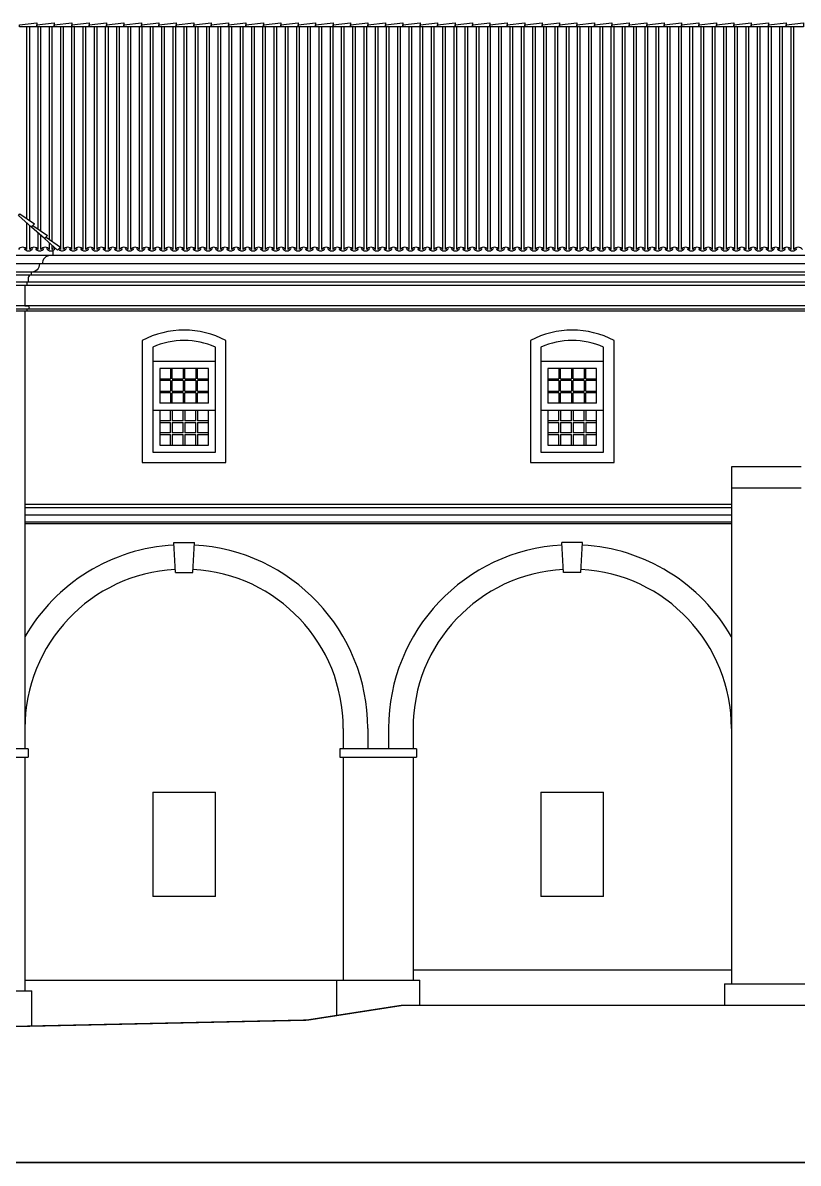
# Model space of a CAD drawing. Extents: x -6493 to 6606, y -1422 to 11651.
# Drawn here: x -1351 to -238, y 10015 to 11651 of the extents above; entities that cross this region are included whole.
import ezdxf

# ---------------------------------------------------------------- set-up
doc = ezdxf.new("R2010")
doc.units = 0
doc.layers.add('PAREDE', color=7, linetype='CONTINUOUS')
doc.layers.add('PAREDE_FINA', color=7, linetype='CONTINUOUS')

msp = doc.modelspace()

# ---------------------------------------------------------------- linework, layer by layer
at = {"layer": 'PAREDE', "const_width": 2}
msp.add_lwpolyline([(-2511.97, 10196.84), (-2014.65, 10196.84), (-943.04, 10220.13), (-806.59, 10241.33), (1269.09, 10241.33), (1269.09, 10015.81), (-204.97, 10015.81), (-2511.97, 10015.81)], dxfattribs=at)
at = {"layer": 'PAREDE_FINA'}
for points in [[(-1330.67, 11651.33), (-1330.67, 11645.33), (-1355.67, 11645.33), (-1355.67, 11648.33), (-1330.67, 11651.33)], [(-1344.86, 11369.97), (-1344.86, 11645.33)], [(-1341.01, 11367.3), (-1341.01, 11645.33)], [(-1305.67, 11651.33), (-1305.67, 11645.33), (-1330.67, 11645.33), (-1330.67, 11648.33), (-1305.67, 11651.33)], [(-1328.74, 11355.18), (-1328.74, 11645.33)], [(-1324.89, 11352.52), (-1324.89, 11645.33)], [(-1312.61, 11340.39), (-1312.61, 11645.33)], [(-1308.76, 11337.73), (-1308.76, 11645.33)], [(-1280.67, 11651.33), (-1280.67, 11645.33), (-1305.67, 11645.33), (-1305.67, 11648.33), (-1280.67, 11651.33)], [(-1296.49, 11326.07), (-1296.49, 11645.33)], [(-1292.64, 11326.07), (-1292.64, 11645.33)], [(-1255.67, 11651.33), (-1255.67, 11645.33), (-1280.67, 11645.33), (-1280.67, 11648.33), (-1255.67, 11651.33)], [(-1280.37, 11326.07), (-1280.37, 11645.33)], [(-1276.51, 11326.07), (-1276.51, 11645.33)], [(-1264.24, 11326.07), (-1264.24, 11645.33)], [(-1260.39, 11326.07), (-1260.39, 11645.33)], [(-1230.67, 11651.33), (-1230.67, 11645.33), (-1255.67, 11645.33), (-1255.67, 11648.33), (-1230.67, 11651.33)], [(-1248.12, 11326.07), (-1248.12, 11645.33)], [(-1244.27, 11326.07), (-1244.27, 11645.33)], [(-1231.99, 11326.07), (-1231.99, 11645.33)], [(-1205.67, 11651.33), (-1205.67, 11645.33), (-1230.67, 11645.33), (-1230.67, 11648.33), (-1205.67, 11651.33)], [(-1228.14, 11326.07), (-1228.14, 11645.33)], [(-1215.87, 11326.07), (-1215.87, 11645.33)], [(-1212.02, 11326.07), (-1212.02, 11645.33)], [(-1180.67, 11651.33), (-1180.67, 11645.33), (-1205.67, 11645.33), (-1205.67, 11648.33), (-1180.67, 11651.33)], [(-1199.74, 11326.07), (-1199.74, 11645.33)], [(-1195.89, 11326.07), (-1195.89, 11645.33)], [(-1183.62, 11326.07), (-1183.62, 11645.33)], [(-1155.67, 11651.33), (-1155.67, 11645.33), (-1180.67, 11645.33), (-1180.67, 11648.33), (-1155.67, 11651.33)], [(-1179.77, 11326.07), (-1179.77, 11645.33)], [(-1167.49, 11326.07), (-1167.49, 11645.33)], [(-1163.64, 11326.07), (-1163.64, 11645.33)], [(-1130.67, 11651.33), (-1130.67, 11645.33), (-1155.67, 11645.33), (-1155.67, 11648.33), (-1130.67, 11651.33)], [(-1151.37, 11326.07), (-1151.37, 11645.33)], [(-1147.52, 11326.07), (-1147.52, 11645.33)], [(-1135.24, 11326.07), (-1135.24, 11645.33)], [(-1131.39, 11326.07), (-1131.39, 11645.33)], [(-1105.67, 11651.33), (-1105.67, 11645.33), (-1130.67, 11645.33), (-1130.67, 11648.33), (-1105.67, 11651.33)], [(-1119.12, 11326.07), (-1119.12, 11645.33)], [(-1115.27, 11326.07), (-1115.27, 11645.33)], [(-1080.67, 11651.33), (-1080.67, 11645.33), (-1105.67, 11645.33), (-1105.67, 11648.33), (-1080.67, 11651.33)], [(-1103, 11326.07), (-1103, 11645.33)], [(-1099.14, 11326.07), (-1099.14, 11645.33)], [(-1086.87, 11326.07), (-1086.87, 11645.33)], [(-1083.02, 11326.07), (-1083.02, 11645.33)], [(-1055.67, 11651.33), (-1055.67, 11645.33), (-1080.67, 11645.33), (-1080.67, 11648.33), (-1055.67, 11651.33)], [(-1070.75, 11326.07), (-1070.75, 11645.33)], [(-1066.9, 11326.07), (-1066.9, 11645.33)], [(-1030.67, 11651.33), (-1030.67, 11645.33), (-1055.67, 11645.33), (-1055.67, 11648.33), (-1030.67, 11651.33)], [(-1054.62, 11326.07), (-1054.62, 11645.33)], [(-1050.77, 11326.07), (-1050.77, 11645.33)], [(-1038.5, 11326.07), (-1038.5, 11645.33)], [(-1034.65, 11326.07), (-1034.65, 11645.33)], [(-1005.67, 11651.33), (-1005.67, 11645.33), (-1030.67, 11645.33), (-1030.67, 11648.33), (-1005.67, 11651.33)], [(-1022.37, 11326.07), (-1022.37, 11645.33)], [(-1018.52, 11326.07), (-1018.52, 11645.33)], [(-1006.25, 11326.07), (-1006.25, 11645.33)], [(-980.67, 11651.33), (-980.67, 11645.33), (-1005.67, 11645.33), (-1005.67, 11648.33), (-980.67, 11651.33)], [(-1002.4, 11326.07), (-1002.4, 11645.33)], [(-990.12, 11326.07), (-990.12, 11645.33)], [(-986.27, 11326.07), (-986.27, 11645.33)], [(-955.67, 11651.33), (-955.67, 11645.33), (-980.67, 11645.33), (-980.67, 11648.33), (-955.67, 11651.33)], [(-974, 11326.07), (-974, 11645.33)], [(-970.15, 11326.07), (-970.15, 11645.33)], [(-957.88, 11326.07), (-957.88, 11645.33)], [(-930.67, 11651.33), (-930.67, 11645.33), (-955.67, 11645.33), (-955.67, 11648.33), (-930.67, 11651.33)], [(-954.02, 11326.07), (-954.02, 11645.33)], [(-941.75, 11326.07), (-941.75, 11645.33)], [(-937.9, 11326.07), (-937.9, 11645.33)], [(-905.67, 11651.33), (-905.67, 11645.33), (-930.67, 11645.33), (-930.67, 11648.33), (-905.67, 11651.33)], [(-925.63, 11326.07), (-925.63, 11645.33)], [(-921.78, 11326.07), (-921.78, 11645.33)], [(-909.5, 11326.07), (-909.5, 11645.33)], [(-880.67, 11651.33), (-880.67, 11645.33), (-905.67, 11645.33), (-905.67, 11648.33), (-880.67, 11651.33)], [(-905.65, 11326.07), (-905.65, 11645.33)], [(-893.38, 11326.07), (-893.38, 11645.33)], [(-889.53, 11326.07), (-889.53, 11645.33)], [(-855.67, 11651.33), (-855.67, 11645.33), (-880.67, 11645.33), (-880.67, 11648.33), (-855.67, 11651.33)], [(-877.25, 11326.07), (-877.25, 11645.33)], [(-873.4, 11326.07), (-873.4, 11645.33)], [(-861.13, 11326.07), (-861.13, 11645.33)], [(-857.28, 11326.07), (-857.28, 11645.33)], [(-830.67, 11651.33), (-830.67, 11645.33), (-855.67, 11645.33), (-855.67, 11648.33), (-830.67, 11651.33)], [(-845, 11326.07), (-845, 11645.33)], [(-841.15, 11326.07), (-841.15, 11645.33)], [(-805.67, 11651.33), (-805.67, 11645.33), (-830.67, 11645.33), (-830.67, 11648.33), (-805.67, 11651.33)], [(-828.88, 11326.07), (-828.88, 11645.33)], [(-825.03, 11326.07), (-825.03, 11645.33)], [(-812.75, 11326.07), (-812.75, 11645.33)], [(-808.9, 11326.07), (-808.9, 11645.33)], [(-780.67, 11651.33), (-780.67, 11645.33), (-805.67, 11645.33), (-805.67, 11648.33), (-780.67, 11651.33)], [(-796.63, 11326.07), (-796.63, 11645.33)], [(-792.78, 11326.07), (-792.78, 11645.33)], [(-755.67, 11651.33), (-755.67, 11645.33), (-780.67, 11645.33), (-780.67, 11648.33), (-755.67, 11651.33)], [(-780.51, 11326.07), (-780.51, 11645.33)], [(-776.65, 11326.07), (-776.65, 11645.33)], [(-764.38, 11326.07), (-764.38, 11645.33)], [(-760.53, 11326.07), (-760.53, 11645.33)], [(-730.67, 11651.33), (-730.67, 11645.33), (-755.67, 11645.33), (-755.67, 11648.33), (-730.67, 11651.33)], [(-748.26, 11326.07), (-748.26, 11645.33)], [(-744.41, 11326.07), (-744.41, 11645.33)], [(-732.13, 11326.07), (-732.13, 11645.33)], [(-705.67, 11651.33), (-705.67, 11645.33), (-730.67, 11645.33), (-730.67, 11648.33), (-705.67, 11651.33)], [(-728.28, 11326.07), (-728.28, 11645.33)], [(-716.01, 11326.07), (-716.01, 11645.33)], [(-712.16, 11326.07), (-712.16, 11645.33)], [(-680.67, 11651.33), (-680.67, 11645.33), (-705.67, 11645.33), (-705.67, 11648.33), (-680.67, 11651.33)], [(-699.88, 11326.07), (-699.88, 11645.33)], [(-696.03, 11326.07), (-696.03, 11645.33)], [(-683.76, 11326.07), (-683.76, 11645.33)], [(-655.67, 11651.33), (-655.67, 11645.33), (-680.67, 11645.33), (-680.67, 11648.33), (-655.67, 11651.33)], [(-679.91, 11326.07), (-679.91, 11645.33)], [(-667.63, 11326.07), (-667.63, 11645.33)], [(-663.78, 11326.07), (-663.78, 11645.33)], [(-630.67, 11651.33), (-630.67, 11645.33), (-655.67, 11645.33), (-655.67, 11648.33), (-630.67, 11651.33)], [(-651.51, 11326.07), (-651.51, 11645.33)], [(-647.66, 11326.07), (-647.66, 11645.33)], [(-635.38, 11326.07), (-635.38, 11645.33)], [(-631.53, 11326.07), (-631.53, 11645.33)], [(-605.67, 11651.33), (-605.67, 11645.33), (-630.67, 11645.33), (-630.67, 11648.33), (-605.67, 11651.33)], [(-619.26, 11326.07), (-619.26, 11645.33)], [(-615.41, 11326.07), (-615.41, 11645.33)], [(-580.67, 11651.33), (-580.67, 11645.33), (-605.67, 11645.33), (-605.67, 11648.33), (-580.67, 11651.33)], [(-603.14, 11326.07), (-603.14, 11645.33)], [(-599.29, 11326.07), (-599.29, 11645.33)], [(-587.01, 11326.07), (-587.01, 11645.33)], [(-583.16, 11326.07), (-583.16, 11645.33)], [(-555.67, 11651.33), (-555.67, 11645.33), (-580.67, 11645.33), (-580.67, 11648.33), (-555.67, 11651.33)], [(-570.89, 11326.07), (-570.89, 11645.33)], [(-567.04, 11326.07), (-567.04, 11645.33)], [(-530.67, 11651.33), (-530.67, 11645.33), (-555.67, 11645.33), (-555.67, 11648.33), (-530.67, 11651.33)], [(-554.76, 11326.07), (-554.76, 11645.33)], [(-550.91, 11326.07), (-550.91, 11645.33)], [(-538.64, 11326.07), (-538.64, 11645.33)], [(-534.79, 11326.07), (-534.79, 11645.33)], [(-505.67, 11651.33), (-505.67, 11645.33), (-530.67, 11645.33), (-530.67, 11648.33), (-505.67, 11651.33)], [(-522.51, 11326.07), (-522.51, 11645.33)], [(-518.66, 11326.07), (-518.66, 11645.33)], [(-506.39, 11326.07), (-506.39, 11645.33)], [(-480.67, 11651.33), (-480.67, 11645.33), (-505.67, 11645.33), (-505.67, 11648.33), (-480.67, 11651.33)], [(-502.54, 11326.07), (-502.54, 11645.33)], [(-490.26, 11326.07), (-490.26, 11645.33)], [(-486.41, 11326.07), (-486.41, 11645.33)], [(-455.67, 11651.33), (-455.67, 11645.33), (-480.67, 11645.33), (-480.67, 11648.33), (-455.67, 11651.33)], [(-474.14, 11326.07), (-474.14, 11645.33)], [(-470.29, 11326.07), (-470.29, 11645.33)], [(-458.02, 11326.07), (-458.02, 11645.33)], [(-430.67, 11651.33), (-430.67, 11645.33), (-455.67, 11645.33), (-455.67, 11648.33), (-430.67, 11651.33)], [(-454.16, 11326.07), (-454.16, 11645.33)], [(-441.89, 11326.07), (-441.89, 11645.33)], [(-438.04, 11326.07), (-438.04, 11645.33)], [(-405.67, 11651.33), (-405.67, 11645.33), (-430.67, 11645.33), (-430.67, 11648.33), (-405.67, 11651.33)], [(-425.77, 11326.07), (-425.77, 11645.33)], [(-421.92, 11326.07), (-421.92, 11645.33)], [(-409.64, 11326.07), (-409.64, 11645.33)], [(-405.79, 11326.07), (-405.79, 11645.33)], [(-380.67, 11651.33), (-380.67, 11645.33), (-405.67, 11645.33), (-405.67, 11648.33), (-380.67, 11651.33)], [(-393.52, 11326.07), (-393.52, 11645.33)], [(-389.67, 11326.07), (-389.67, 11645.33)], [(-355.67, 11651.33), (-355.67, 11645.33), (-380.67, 11645.33), (-380.67, 11648.33), (-355.67, 11651.33)], [(-377.39, 11326.07), (-377.39, 11645.33)], [(-373.54, 11326.07), (-373.54, 11645.33)], [(-361.27, 11326.07), (-361.27, 11645.33)], [(-357.42, 11326.07), (-357.42, 11645.33)], [(-330.67, 11651.33), (-330.67, 11645.33), (-355.67, 11645.33), (-355.67, 11648.33), (-330.67, 11651.33)], [(-345.14, 11326.07), (-345.14, 11645.33)], [(-341.29, 11326.07), (-341.29, 11645.33)], [(-305.67, 11651.33), (-305.67, 11645.33), (-330.67, 11645.33), (-330.67, 11648.33), (-305.67, 11651.33)], [(-329.02, 11326.07), (-329.02, 11645.33)], [(-325.17, 11326.07), (-325.17, 11645.33)], [(-312.89, 11326.07), (-312.89, 11645.33)], [(-309.04, 11326.07), (-309.04, 11645.33)], [(-280.67, 11651.33), (-280.67, 11645.33), (-305.67, 11645.33), (-305.67, 11648.33), (-280.67, 11651.33)], [(-296.77, 11326.07), (-296.77, 11645.33)], [(-292.92, 11326.07), (-292.92, 11645.33)], [(-255.67, 11651.33), (-255.67, 11645.33), (-280.67, 11645.33), (-280.67, 11648.33), (-255.67, 11651.33)], [(-280.65, 11326.07), (-280.65, 11645.33)], [(-276.79, 11326.07), (-276.79, 11645.33)], [(-264.52, 11326.07), (-264.52, 11645.33)], [(-260.67, 11326.07), (-260.67, 11645.33)], [(-230.67, 11651.33), (-230.67, 11645.33), (-255.67, 11645.33), (-255.67, 11648.33), (-230.67, 11651.33)], [(-248.4, 11326.07), (-248.4, 11645.33)], [(-244.55, 11326.07), (-244.55, 11645.33)], [(-1334.3, 11362.66), (-1338.28, 11358.17), (-1356.99, 11374.75), (-1355, 11376.99), (-1334.3, 11362.66)], [(-1344.86, 11326.07), (-1344.86, 11364)], [(-1341.01, 11326.07), (-1341.01, 11360.59)], [(-1315.59, 11346.08), (-1319.57, 11341.59), (-1338.28, 11358.17), (-1336.29, 11360.41), (-1315.59, 11346.08)], [(-1328.74, 11326.07), (-1328.74, 11349.71)], [(-1324.89, 11326.07), (-1324.89, 11346.3)], [(-1296.88, 11329.5), (-1300.86, 11325.01), (-1319.57, 11341.59), (-1317.58, 11343.83), (-1296.88, 11329.5)], [(-1312.61, 11326.07), (-1312.61, 11335.42)], [(-1308.76, 11326.07), (-1308.76, 11332.01)], [(917.03, 11317.33), (-2511.97, 11317.33)], [(901.03, 11305.33), (-2511.97, 11305.33)], [(889.03, 11293.33), (-2511.97, 11293.33)], [(889.03, 11289.33), (-2511.97, 11289.33)], [(883.03, 11279.33), (-2511.97, 11279.33)], [(880.03, 11274.33), (-2511.97, 11274.33)], [(464.03, 11245.33), (-1591.47, 11245.33)], [(464.03, 11240.33), (-1591.47, 11240.33)], [(464.03, 11237.33), (-1591.47, 11237.33)], [(-1347.97, 11237.33), (-1347.97, 10609.33)], [(-1179.47, 11195.33), (-1179.47, 11020.33), (-1059.47, 11020.33), (-1059.47, 11195.33)], [(-622.47, 11195.33), (-622.47, 11020.33), (-502.47, 11020.33), (-502.47, 11195.33)], [(-1164.47, 11185.94), (-1164.47, 11035.33), (-1074.47, 11035.33), (-1074.47, 11185.94)], [(-607.47, 11185.94), (-607.47, 11035.33), (-517.47, 11035.33), (-517.47, 11185.94)], [(-1074.47, 11165.33), (-1164.47, 11165.33)], [(-517.47, 11165.33), (-607.47, 11165.33)], [(-1084.47, 11155.33), (-1154.47, 11155.33)], [(-1154.47, 11155.33), (-1154.47, 11105.33)], [(-1138.84, 11155.33), (-1138.84, 11140.33)], [(-1136.34, 11140.33), (-1136.34, 11155.33)], [(-1120.72, 11155.33), (-1120.72, 11140.33)], [(-1118.22, 11140.33), (-1118.22, 11155.33)], [(-1102.59, 11155.33), (-1102.59, 11140.33)], [(-1100.09, 11140.33), (-1100.09, 11155.33)], [(-1084.47, 11105.33), (-1084.47, 11155.33)], [(-527.47, 11155.33), (-597.47, 11155.33)], [(-597.47, 11155.33), (-597.47, 11105.33)], [(-581.84, 11155.33), (-581.84, 11140.33)], [(-579.34, 11140.33), (-579.34, 11155.33)], [(-563.72, 11155.33), (-563.72, 11140.33)], [(-561.22, 11140.33), (-561.22, 11155.33)], [(-545.59, 11155.33), (-545.59, 11140.33)], [(-543.09, 11140.33), (-543.09, 11155.33)], [(-527.47, 11105.33), (-527.47, 11155.33)], [(-1154.47, 11140.33), (-1138.84, 11140.33)], [(-1138.84, 11137.83), (-1154.47, 11137.83)], [(-1138.84, 11137.83), (-1138.84, 11122.83)], [(-1136.34, 11140.33), (-1120.72, 11140.33)], [(-1136.34, 11122.83), (-1136.34, 11137.83)], [(-1120.72, 11137.83), (-1136.34, 11137.83)], [(-1120.72, 11137.83), (-1120.72, 11122.83)], [(-1118.22, 11140.33), (-1102.59, 11140.33)], [(-1102.59, 11137.83), (-1118.22, 11137.83)], [(-1118.22, 11122.83), (-1118.22, 11137.83)], [(-1102.59, 11137.83), (-1102.59, 11122.83)], [(-1100.09, 11140.33), (-1084.47, 11140.33)], [(-1084.47, 11137.83), (-1100.09, 11137.83)], [(-1100.09, 11122.83), (-1100.09, 11137.83)], [(-597.47, 11140.33), (-581.84, 11140.33)], [(-581.84, 11137.83), (-597.47, 11137.83)], [(-581.84, 11137.83), (-581.84, 11122.83)], [(-579.34, 11140.33), (-563.72, 11140.33)], [(-579.34, 11122.83), (-579.34, 11137.83)], [(-563.72, 11137.83), (-579.34, 11137.83)], [(-563.72, 11137.83), (-563.72, 11122.83)], [(-561.22, 11140.33), (-545.59, 11140.33)], [(-561.22, 11122.83), (-561.22, 11137.83)], [(-545.59, 11137.83), (-561.22, 11137.83)], [(-545.59, 11137.83), (-545.59, 11122.83)], [(-543.09, 11140.33), (-527.47, 11140.33)], [(-543.09, 11122.83), (-543.09, 11137.83)], [(-527.47, 11137.83), (-543.09, 11137.83)], [(-1154.47, 11122.83), (-1138.84, 11122.83)], [(-1138.84, 11120.33), (-1154.47, 11120.33)], [(-1138.84, 11120.33), (-1138.84, 11105.33)], [(-1136.34, 11122.83), (-1120.72, 11122.83)], [(-1136.34, 11105.33), (-1136.34, 11120.33)], [(-1120.72, 11120.33), (-1136.34, 11120.33)], [(-1120.72, 11120.33), (-1120.72, 11105.33)], [(-1118.22, 11122.83), (-1102.59, 11122.83)], [(-1102.59, 11120.33), (-1118.22, 11120.33)], [(-1118.22, 11105.33), (-1118.22, 11120.33)], [(-1102.59, 11120.33), (-1102.59, 11105.33)], [(-1100.09, 11122.83), (-1084.47, 11122.83)], [(-1084.47, 11120.33), (-1100.09, 11120.33)], [(-1100.09, 11105.33), (-1100.09, 11120.33)], [(-597.47, 11122.83), (-581.84, 11122.83)], [(-581.84, 11120.33), (-597.47, 11120.33)], [(-581.84, 11120.33), (-581.84, 11105.33)], [(-579.34, 11122.83), (-563.72, 11122.83)], [(-563.72, 11120.33), (-579.34, 11120.33)], [(-579.34, 11105.33), (-579.34, 11120.33)], [(-563.72, 11120.33), (-563.72, 11105.33)], [(-561.22, 11122.83), (-545.59, 11122.83)], [(-561.22, 11105.33), (-561.22, 11120.33)], [(-545.59, 11120.33), (-561.22, 11120.33)], [(-545.59, 11120.33), (-545.59, 11105.33)], [(-543.09, 11122.83), (-527.47, 11122.83)], [(-543.09, 11105.33), (-543.09, 11120.33)], [(-527.47, 11120.33), (-543.09, 11120.33)], [(-1084.47, 11105.33), (-1154.47, 11105.33)], [(-527.47, 11105.33), (-597.47, 11105.33)], [(-1164.47, 11095.33), (-1074.47, 11095.33)], [(-1154.47, 11095.33), (-1154.47, 11045.33), (-1084.47, 11045.33), (-1084.47, 11095.33)], [(-1138.84, 11080.33), (-1154.47, 11080.33)], [(-1138.84, 11080.33), (-1138.84, 11095.33)], [(-1136.34, 11095.33), (-1136.34, 11080.33)], [(-1120.72, 11080.33), (-1136.34, 11080.33)], [(-1120.72, 11080.33), (-1120.72, 11095.33)], [(-1118.22, 11095.33), (-1118.22, 11080.33)], [(-1102.59, 11080.33), (-1118.22, 11080.33)], [(-1102.59, 11080.33), (-1102.59, 11095.33)], [(-1100.09, 11095.33), (-1100.09, 11080.33)], [(-1084.47, 11080.33), (-1100.09, 11080.33)], [(-607.47, 11095.33), (-517.47, 11095.33)], [(-597.47, 11095.33), (-597.47, 11045.33), (-527.47, 11045.33), (-527.47, 11095.33)], [(-581.84, 11080.33), (-597.47, 11080.33)], [(-581.84, 11080.33), (-581.84, 11095.33)], [(-579.34, 11095.33), (-579.34, 11080.33)], [(-563.72, 11080.33), (-579.34, 11080.33)], [(-563.72, 11080.33), (-563.72, 11095.33)], [(-561.22, 11095.33), (-561.22, 11080.33)], [(-545.59, 11080.33), (-561.22, 11080.33)], [(-545.59, 11080.33), (-545.59, 11095.33)], [(-543.09, 11095.33), (-543.09, 11080.33)], [(-527.47, 11080.33), (-543.09, 11080.33)], [(-1154.47, 11077.83), (-1138.84, 11077.83)], [(-1138.84, 11062.83), (-1138.84, 11077.83)], [(-1136.34, 11077.83), (-1136.34, 11062.83)], [(-1136.34, 11077.83), (-1120.72, 11077.83)], [(-1120.72, 11062.83), (-1120.72, 11077.83)], [(-1118.22, 11077.83), (-1102.59, 11077.83)], [(-1118.22, 11077.83), (-1118.22, 11062.83)], [(-1102.59, 11062.83), (-1102.59, 11077.83)], [(-1100.09, 11077.83), (-1084.47, 11077.83)], [(-1100.09, 11077.83), (-1100.09, 11062.83)], [(-597.47, 11077.83), (-581.84, 11077.83)], [(-581.84, 11062.83), (-581.84, 11077.83)], [(-579.34, 11077.83), (-579.34, 11062.83)], [(-579.34, 11077.83), (-563.72, 11077.83)], [(-563.72, 11062.83), (-563.72, 11077.83)], [(-561.22, 11077.83), (-545.59, 11077.83)], [(-561.22, 11077.83), (-561.22, 11062.83)], [(-545.59, 11062.83), (-545.59, 11077.83)], [(-543.09, 11077.83), (-543.09, 11062.83)], [(-543.09, 11077.83), (-527.47, 11077.83)], [(-1138.84, 11062.83), (-1154.47, 11062.83)], [(-1154.47, 11060.33), (-1138.84, 11060.33)], [(-1138.84, 11045.33), (-1138.84, 11060.33)], [(-1120.72, 11062.83), (-1136.34, 11062.83)], [(-1136.34, 11060.33), (-1136.34, 11045.33)], [(-1136.34, 11060.33), (-1120.72, 11060.33)], [(-1120.72, 11045.33), (-1120.72, 11060.33)], [(-1102.59, 11062.83), (-1118.22, 11062.83)], [(-1118.22, 11060.33), (-1102.59, 11060.33)], [(-1118.22, 11060.33), (-1118.22, 11045.33)], [(-1102.59, 11045.33), (-1102.59, 11060.33)], [(-1084.47, 11062.83), (-1100.09, 11062.83)], [(-1100.09, 11060.33), (-1100.09, 11045.33)], [(-1100.09, 11060.33), (-1084.47, 11060.33)], [(-581.84, 11062.83), (-597.47, 11062.83)], [(-597.47, 11060.33), (-581.84, 11060.33)], [(-581.84, 11045.33), (-581.84, 11060.33)], [(-563.72, 11062.83), (-579.34, 11062.83)], [(-579.34, 11060.33), (-579.34, 11045.33)], [(-579.34, 11060.33), (-563.72, 11060.33)], [(-563.72, 11045.33), (-563.72, 11060.33)], [(-545.59, 11062.83), (-561.22, 11062.83)], [(-561.22, 11060.33), (-545.59, 11060.33)], [(-561.22, 11060.33), (-561.22, 11045.33)], [(-545.59, 11045.33), (-545.59, 11060.33)], [(-527.47, 11062.83), (-543.09, 11062.83)], [(-543.09, 11060.33), (-527.47, 11060.33)], [(-543.09, 11060.33), (-543.09, 11045.33)], [(-333.97, 11013.96), (-333.97, 10272.33)], [(-233.97, 11013.96), (-333.97, 11013.96)], [(-233.97, 10983.33), (-333.97, 10983.33)], [(-1347.97, 10960.33), (-333.97, 10960.33)], [(-333.97, 10955.33), (-1347.97, 10955.33)], [(-1347.97, 10945.33), (-333.97, 10945.33)], [(-1347.97, 10935.33), (-333.97, 10935.33)], [(-1347.97, 10932.83), (-333.97, 10932.83)], [(-1134.37, 10905.33), (-1104.56, 10905.33)], [(-1131.97, 10862.33), (-1134.37, 10905.33)], [(-1106.97, 10862.33), (-1104.56, 10905.33)], [(-547.56, 10905.33), (-577.37, 10905.33)], [(-574.97, 10862.33), (-577.37, 10905.33)], [(-549.97, 10862.33), (-547.56, 10905.33)], [(-1131.97, 10862.33), (-1106.97, 10862.33)], [(-549.97, 10862.33), (-574.97, 10862.33)], [(-890.97, 10638.83), (-890.97, 10609.33)], [(-855.97, 10638.83), (-855.97, 10609.33)], [(-825.97, 10638.83), (-825.97, 10609.33)], [(-790.97, 10638.83), (-790.97, 10609.33)], [(-1342.97, 10609.33), (-1452.97, 10609.33)], [(-1342.97, 10609.33), (-1342.97, 10597.33)], [(-785.97, 10609.33), (-895.97, 10609.33)], [(-895.97, 10609.33), (-895.97, 10597.33)], [(-785.97, 10609.33), (-785.97, 10597.33)], [(-1452.97, 10597.33), (-1342.97, 10597.33)], [(-1347.97, 10597.33), (-1347.97, 10262.33)], [(-895.97, 10597.33), (-785.97, 10597.33)], [(-890.97, 10597.33), (-890.97, 10277.33)], [(-790.97, 10597.33), (-790.97, 10277.33)], [(-1164.47, 10547.33), (-1074.47, 10547.33)], [(-1164.47, 10547.33), (-1164.47, 10397.33)], [(-1074.47, 10397.33), (-1074.47, 10547.33)], [(-607.47, 10547.33), (-517.47, 10547.33)], [(-607.47, 10547.33), (-607.47, 10397.33)], [(-517.47, 10397.33), (-517.47, 10547.33)], [(-1074.47, 10397.33), (-1164.47, 10397.33)], [(-517.47, 10397.33), (-607.47, 10397.33)], [(-790.97, 10292.33), (-333.97, 10292.33)], [(-1457.97, 10262.33), (-1337.97, 10262.33)], [(-1347.97, 10277.33), (-780.97, 10277.33)], [(-1337.97, 10211.54), (-1337.97, 10262.33)], [(-900.97, 10277.33), (-900.97, 10226.66)], [(-780.97, 10241.33), (-780.97, 10277.33)], [(-343.97, 10272.33), (-343.97, 10241.33)], [(-343.97, 10272.33), (1135.03, 10272.33)]]:
    msp.add_lwpolyline(points, dxfattribs=at)
msp.add_lwpolyline([(-1307.97, 11325.33), (-1307.97, 11317.33), (-1310.97, 11317.33, 0.4142136), (-1322.97, 11305.33), (-1326.97, 11305.33, -0.4142136), (-1338.97, 11293.33), (-1338.97, 11289.33, 0.4142136), (-1342.97, 11285.33), (-1342.97, 11279.33), (-1344.97, 11279.33), (-1344.97, 11274.33), (-1347.97, 11274.33), (-1347.97, 11245.33), (-1344.47, 11245.33, -1), (-1344.47, 11240.33), (-1344.97, 11240.33), (-1344.97, 11237.33), (-1347.97, 11237.33)], format="xyb", dxfattribs=at)
for centre, radius, start, end in [((-1351, 11321.76), 7.5, 35.09066, 144.90934), ((-1342.8, 11331.61), 7.5, 215.09066, 324.90934), ((-1334.88, 11321.76), 7.5, 35.09066, 144.90934), ((-1326.67, 11331.61), 7.5, 215.09066, 324.90934), ((-1318.75, 11321.76), 7.5, 35.09066, 144.90934), ((-1310.55, 11331.61), 7.5, 215.09066, 324.90934), ((-1302.63, 11321.76), 7.5, 109.74971, 144.90934), ((-1294.42, 11331.61), 7.5, 225.08293, 324.90934), ((-1302.63, 11321.76), 7.5, 35.09066, 54.81221), ((-1286.5, 11321.76), 7.5, 35.09066, 144.90934), ((-1278.3, 11331.61), 7.5, 215.09066, 324.90934), ((-1270.38, 11321.76), 7.5, 35.09066, 144.90934), ((-1262.17, 11331.61), 7.5, 215.09066, 324.90934), ((-1254.25, 11321.76), 7.5, 35.09066, 144.90934), ((-1246.05, 11331.61), 7.5, 215.09066, 324.90934), ((-1238.13, 11321.76), 7.5, 35.09066, 144.90934), ((-1229.92, 11331.61), 7.5, 215.09066, 324.90934), ((-1222, 11321.76), 7.5, 35.09066, 144.90934), ((-1213.8, 11331.61), 7.5, 215.09066, 324.90934), ((-1205.88, 11321.76), 7.5, 35.09066, 144.90934), ((-1197.67, 11331.61), 7.5, 215.09066, 324.90934), ((-1189.76, 11321.76), 7.5, 35.09066, 144.90934), ((-1181.55, 11331.61), 7.5, 215.09066, 324.90934), ((-1173.63, 11321.76), 7.5, 35.09066, 144.90934), ((-1165.43, 11331.61), 7.5, 215.09066, 324.90934), ((-1157.51, 11321.76), 7.5, 35.09066, 144.90934), ((-1149.3, 11331.61), 7.5, 215.09066, 324.90934), ((-1141.38, 11321.76), 7.5, 35.09066, 144.90934), ((-1133.18, 11331.61), 7.5, 215.09066, 324.90934), ((-1125.26, 11321.76), 7.5, 35.09066, 144.90934), ((-1117.05, 11331.61), 7.5, 215.09066, 324.90934), ((-1109.13, 11321.76), 7.5, 35.09066, 144.90934), ((-1100.93, 11331.61), 7.5, 215.09066, 324.90934), ((-1093.01, 11321.76), 7.5, 35.09066, 144.90934), ((-1084.8, 11331.61), 7.5, 215.09066, 324.90934), ((-1076.88, 11321.76), 7.5, 35.09066, 144.90934), ((-1068.68, 11331.61), 7.5, 215.09066, 324.90934), ((-1060.76, 11321.76), 7.5, 35.09066, 144.90934), ((-1052.55, 11331.61), 7.5, 215.09066, 324.90934), ((-1044.63, 11321.76), 7.5, 35.09066, 144.90934), ((-1036.43, 11331.61), 7.5, 215.09066, 324.90934), ((-1028.51, 11321.76), 7.5, 35.09066, 144.90934), ((-1020.31, 11331.61), 7.5, 215.09066, 324.90934), ((-1012.39, 11321.76), 7.5, 35.09066, 144.90934), ((-1004.18, 11331.61), 7.5, 215.09066, 324.90934), ((-996.26, 11321.76), 7.5, 35.09066, 144.90934), ((-988.06, 11331.61), 7.5, 215.09066, 324.90934), ((-980.14, 11321.76), 7.5, 35.09066, 144.90934), ((-971.93, 11331.61), 7.5, 215.09066, 324.90934), ((-964.01, 11321.76), 7.5, 35.09066, 144.90934), ((-955.81, 11331.61), 7.5, 215.09066, 324.90934), ((-947.89, 11321.76), 7.5, 35.09066, 144.90934), ((-939.68, 11331.61), 7.5, 215.09066, 324.90934), ((-931.76, 11321.76), 7.5, 35.09066, 144.90934), ((-923.56, 11331.61), 7.5, 215.09066, 324.90934), ((-915.64, 11321.76), 7.5, 35.09066, 144.90934), ((-907.43, 11331.61), 7.5, 215.09066, 324.90934), ((-899.51, 11321.76), 7.5, 35.09066, 144.90934), ((-891.31, 11331.61), 7.5, 215.09066, 324.90934), ((-883.39, 11321.76), 7.5, 35.09066, 144.90934), ((-875.18, 11331.61), 7.5, 215.09066, 324.90934), ((-867.26, 11321.76), 7.5, 35.09066, 144.90934), ((-859.06, 11331.61), 7.5, 215.09066, 324.90934), ((-851.14, 11321.76), 7.5, 35.09066, 144.90934), ((-842.94, 11331.61), 7.5, 215.09066, 324.90934), ((-835.02, 11321.76), 7.5, 35.09066, 144.90934), ((-826.81, 11331.61), 7.5, 215.09066, 324.90934), ((-818.89, 11321.76), 7.5, 35.09066, 144.90934), ((-810.69, 11331.61), 7.5, 215.09066, 324.90934), ((-802.77, 11321.76), 7.5, 35.09066, 144.90934), ((-794.56, 11331.61), 7.5, 215.09066, 324.90934), ((-786.64, 11321.76), 7.5, 35.09066, 144.90934), ((-778.44, 11331.61), 7.5, 215.09066, 324.90934), ((-770.52, 11321.76), 7.5, 35.09066, 144.90934), ((-762.31, 11331.61), 7.5, 215.09066, 324.90934), ((-754.39, 11321.76), 7.5, 35.09066, 144.90934), ((-746.19, 11331.61), 7.5, 215.09066, 324.90934), ((-738.27, 11321.76), 7.5, 35.09066, 144.90934), ((-730.06, 11331.61), 7.5, 215.09066, 324.90934), ((-722.14, 11321.76), 7.5, 35.09066, 144.90934), ((-713.94, 11331.61), 7.5, 215.09066, 324.90934), ((-706.02, 11321.76), 7.5, 35.09066, 144.90934), ((-697.81, 11331.61), 7.5, 215.09066, 324.90934), ((-689.9, 11321.76), 7.5, 35.09066, 144.90934), ((-681.69, 11331.61), 7.5, 215.09066, 324.90934), ((-673.77, 11321.76), 7.5, 35.09066, 144.90934), ((-665.57, 11331.61), 7.5, 215.09066, 324.90934), ((-657.65, 11321.76), 7.5, 35.09066, 144.90934), ((-649.44, 11331.61), 7.5, 215.09066, 324.90934), ((-641.52, 11321.76), 7.5, 35.09066, 144.90934), ((-633.32, 11331.61), 7.5, 215.09066, 324.90934), ((-625.4, 11321.76), 7.5, 35.09066, 144.90934), ((-617.19, 11331.61), 7.5, 215.09066, 324.90934), ((-609.27, 11321.76), 7.5, 35.09066, 144.90934), ((-601.07, 11331.61), 7.5, 215.09066, 324.90934), ((-593.15, 11321.76), 7.5, 35.09066, 144.90934), ((-584.94, 11331.61), 7.5, 215.09066, 324.90934), ((-577.02, 11321.76), 7.5, 35.09066, 144.90934), ((-568.82, 11331.61), 7.5, 215.09066, 324.90934), ((-560.9, 11321.76), 7.5, 35.09066, 144.90934), ((-552.69, 11331.61), 7.5, 215.09066, 324.90934), ((-544.77, 11321.76), 7.5, 35.09066, 144.90934), ((-536.57, 11331.61), 7.5, 215.09066, 324.90934), ((-528.65, 11321.76), 7.5, 35.09066, 144.90934), ((-520.45, 11331.61), 7.5, 215.09066, 324.90934), ((-512.53, 11321.76), 7.5, 35.09066, 144.90934), ((-504.32, 11331.61), 7.5, 215.09066, 324.90934), ((-496.4, 11321.76), 7.5, 35.09066, 144.90934), ((-488.2, 11331.61), 7.5, 215.09066, 324.90934), ((-480.28, 11321.76), 7.5, 35.09066, 144.90934), ((-472.07, 11331.61), 7.5, 215.09066, 324.90934), ((-464.15, 11321.76), 7.5, 35.09066, 144.90934), ((-455.95, 11331.61), 7.5, 215.09066, 324.90934), ((-448.03, 11321.76), 7.5, 35.09066, 144.90934), ((-439.82, 11331.61), 7.5, 215.09066, 324.90934), ((-431.9, 11321.76), 7.5, 35.09066, 144.90934), ((-423.7, 11331.61), 7.5, 215.09066, 324.90934), ((-415.78, 11321.76), 7.5, 35.09066, 144.90934), ((-407.57, 11331.61), 7.5, 215.09066, 324.90934), ((-399.65, 11321.76), 7.5, 35.09066, 144.90934), ((-391.45, 11331.61), 7.5, 215.09066, 324.90934), ((-383.53, 11321.76), 7.5, 35.09066, 144.90934), ((-375.32, 11331.61), 7.5, 215.09066, 324.90934), ((-367.4, 11321.76), 7.5, 35.09066, 144.90934), ((-359.2, 11331.61), 7.5, 215.09066, 324.90934), ((-351.28, 11321.76), 7.5, 35.09066, 144.90934), ((-343.08, 11331.61), 7.5, 215.09066, 324.90934), ((-335.16, 11321.76), 7.5, 35.09066, 144.90934), ((-326.95, 11331.61), 7.5, 215.09066, 324.90934), ((-319.03, 11321.76), 7.5, 35.09066, 144.90934), ((-310.83, 11331.61), 7.5, 215.09066, 324.90934), ((-302.91, 11321.76), 7.5, 35.09066, 144.90934), ((-294.7, 11331.61), 7.5, 215.09066, 324.90934), ((-286.78, 11321.76), 7.5, 35.09066, 144.90934), ((-278.58, 11331.61), 7.5, 215.09066, 324.90934), ((-270.66, 11321.76), 7.5, 35.09066, 144.90934), ((-262.45, 11331.61), 7.5, 215.09066, 324.90934), ((-254.53, 11321.76), 7.5, 35.09066, 144.90934), ((-246.33, 11331.61), 7.5, 215.09066, 324.90934), ((-238.41, 11321.76), 7.5, 35.09066, 144.90934), ((-1119.47, 11082.83), 127.5, 61.92751, 118.07249), ((-562.47, 11082.83), 127.5, 61.92751, 118.07249), ((-1119.47, 11082.83), 112.5, 66.42182, 113.57818), ((-562.47, 11082.83), 112.5, 66.42182, 113.57818), ((-1119.47, 10638.83), 263.5, 93.20113, 150.13173), ((-1119.47, 10638.83), 263.5, 0, 86.79887), ((-562.47, 10638.83), 263.5, 93.20113, 180), ((-562.47, 10638.83), 263.5, 29.86827, 86.79887), ((-1119.47, 10638.83), 228.5, 93.20113, 180), ((-1119.47, 10638.83), 228.5, 0, 86.79887), ((-562.47, 10638.83), 228.5, 93.20113, 180), ((-562.47, 10638.83), 228.5, 0, 86.79887)]:
    msp.add_arc(centre, radius, start, end, dxfattribs=at)

doc.saveas('drawing.dxf')
